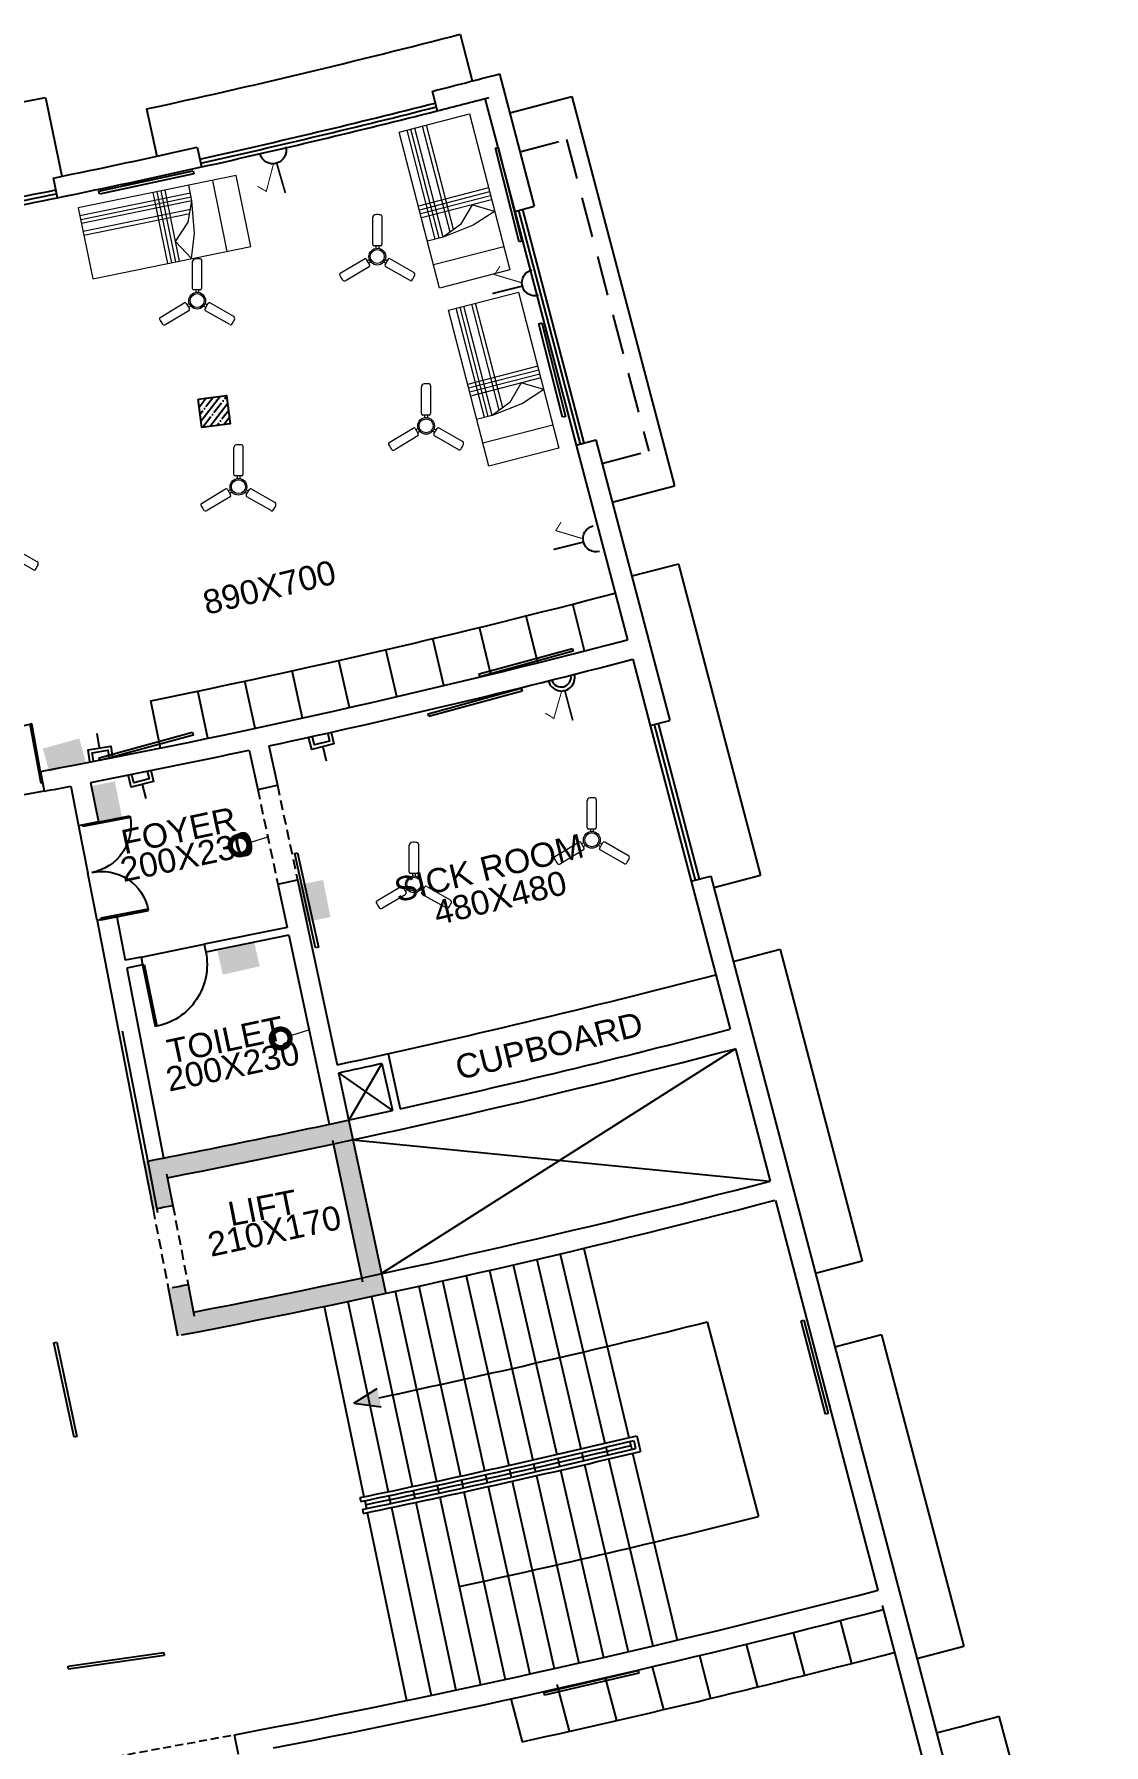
# Model space of a CAD drawing. Header units: inches. Extents: x -221585 to 401252, y -284294 to 332380.
# Drawn here: x 107313 to 108641, y 231703 to 233827 of the extents above; entities that cross this region are included whole.
import ezdxf
from ezdxf.enums import TextEntityAlignment as Align

# ---------------------------------------------------------------- set-up
doc = ezdxf.new("R2010")
doc.units = ezdxf.units.IN
doc.header["$MEASUREMENT"] = 0
doc.linetypes.add('HIDDEN', pattern=[0.375, 0.25, -0.125])
doc.linetypes.add('HIDDEN2', pattern=[0.1875, 0.125, -0.0625])
for name, color, linetype in [('A-TEXT', 3, 'Continuous'), ('A_dimension_100', 233, 'Continuous'), ('E-LIGHT', 7, 'Continuous'), ('Power', 7, 'Continuous'), ('UPS', 7, 'Continuous')]:
    doc.layers.add(name, color=color, linetype=linetype)
for name, color, linetype, lineweight in [('ceilingfan', 1, 'Continuous', 15), ('FURN', 56, 'Continuous', 0), ('PIE', 7, 'Continuous', 15), ('text', 72, 'HIDDEN2', 5)]:
    doc.layers.add(name, color=color, linetype=linetype, lineweight=lineweight)
doc.styles.add('DIM', font='arial.ttf')
doc.styles.get("Standard").update_dxf_attribs({"font": 'arial.ttf'})

# ---------------------------------------------------------------- blocks, each defined once
blk = doc.blocks.new('d2')
at = {"color": 1, "ltscale": 8}
for p, q in [((-332.772, -186.458, 9945.752), (-332.753, -186.454, 9945.752)), ((-332.628, -187.194, 9945.752), (-332.772, -186.458, 9945.752)), ((-332.609, -187.19, 9945.752), (-332.753, -186.454, 9945.752)), ((-332.753, -186.454, 9945.752), (-332.753, -186.454, 9945.732)), ((-332.753, -186.454, 9945.732), (-332.753, -186.454, 9945.732)), ((-334.226, -186.743, 9945.752), (-334.206, -186.739, 9945.752)), ((-334.082, -187.479, 9945.752), (-334.226, -186.743, 9945.752)), ((-334.062, -187.475, 9945.752), (-334.206, -186.739, 9945.752)), ((-334.063, -187.577, 9945.752), (-332.589, -187.288, 9945.752)), ((-332.628, -187.194, 9945.752), (-332.609, -187.19, 9945.752)), ((-334.082, -187.479, 9945.752), (-334.062, -187.475, 9945.752))]:
    blk.add_line(p, q, dxfattribs=at)
for centre, start, end in [((-332.628, -187.194, 9945.752), 101.092, 178.0402), ((-334.062, -187.475, 9945.752), 24.1438, 101.092)]:
    blk.add_arc(centre, 0.75, start, end, dxfattribs=at)
blk = doc.blocks.new('RYTRTRTRTRT')
at = {"color": 1}
for p, q in [((42.518, 61.153), (42.518, 61.753)), ((42.518, 61.753), (42.538, 61.753)), ((42.538, 61.753), (42.538, 61.153)), ((43.718, 61.753), (43.698, 61.753)), ((43.698, 61.753), (43.698, 61.153)), ((43.718, 61.153), (43.718, 61.753)), ((42.518, 61.153), (42.538, 61.153)), ((42.518, 61.103), (43.118, 61.103)), ((43.718, 61.103), (43.118, 61.103)), ((43.718, 61.153), (43.698, 61.153))]:
    blk.add_line(p, q, dxfattribs=at)
for centre, start, end in [((42.528, 61.163), 359.0371, 90), ((43.708, 61.163), 90, 180.9629)]:
    blk.add_arc(centre, 0.59, start, end, dxfattribs=at)
blk = doc.blocks.new('A$C25933C84')
at = {"color": 8, "linetype": 'Continuous'}
for p, q in [((0, 0.9), (2, 0.9)), ((0, 0), (0, 0.9)), ((0.3, 0.9), (0.3, 0)), ((0.6, 0.7), (0.6, 0.9)), ((2, 0.9), (2, 0)), ((0.65, 0.3), (0.6, 0.7)), ((0.7, 0.45), (0.6, 0.7)), ((0.9, 0.25), (0.7, 0.45)), ((0.75, 0), (0.65, 0.3)), ((0.75, 0), (0.9, 0.25)), ((2, 0), (0, 0))]:
    blk.add_line(p, q, dxfattribs=at)
at = {"color": 8}
for p, q in [((0.9, 0), (0.9, 0.9)), ((0.95, 0), (0.95, 0.9)), ((1, 0), (1, 0.9)), ((1.05, 0), (1.05, 0.9)), ((0.6, 0.8), (2, 0.8)), ((0.6, 0.75), (2, 0.75)), ((0.6, 0.7), (2, 0.7)), ((0.64, 0.6), (2, 0.6)), ((0.66, 0.55), (2, 0.55))]:
    blk.add_line(p, q, dxfattribs=at)
blk = doc.blocks.new('TRTH')
at = {"color": 1, "ltscale": 8}
for p, q in [((-589.839, -68.759), (-589.839, -67.98)), ((-589.819, -68.759), (-589.819, -67.979)), ((-589.839, -68.759), (-589.819, -68.759)), ((-589.839, -68.859), (-589.039, -68.859))]:
    blk.add_line(p, q, dxfattribs=at)
blk.add_arc((-589.819, -68.759), 0.78, 0, 91.4693, dxfattribs=at)
blk = doc.blocks.new('Fan')
at = {"color": 6}
for p, q in [((-5.8, 15.7), (-5.8, 48.4)), ((5.2, 50.1), (5.2, 15.7)), ((3.5, 14), (-4.1, 14)), ((-1.9, 14), (-1.9, 10.8)), ((1.5, 14), (1.5, 10.8)), ((-45.2, -19.5), (-15.9, -1.9)), ((-10.2, -11.4), (-38.2, -28.2)), ((-13.6, -2.5), (-9.7, -9)), ((-12.6, -4.2), (-9.9, -2.6)), ((-10.8, -7.1), (-8.1, -5.5)), ((10.3, -7.3), (7.6, -5.8)), ((12, -4.4), (9.3, -2.8)), ((9.4, -9.1), (13.2, -2.4)), ((39.7, -28.3), (10, -11.4)), ((15.5, -1.8), (43.8, -18))]:
    blk.add_line(p, q, dxfattribs=at)
for centre, radius in [((-0.2, 0.8), 10.2), ((-0.2, 0.9), 8.5)]:
    blk.add_circle(centre, radius, dxfattribs=at)
for centre, radius, start, end in [((-2.4, 48.4), 3.4, 92.735, 180), ((-0.2, 0.9), 51, 85.7207, 92.735), ((3.5, 50.1), 1.7, 0, 85.7207), ((-4.1, 15.7), 1.7, 180, 270), ((3.5, 15.7), 1.7, 270, 0), ((-44.4, -21), 1.7, 120.9808, 206.3239), ((-15, -3.4), 1.7, 30.9808, 120.9808), ((-11.1, -9.9), 1.7, 300.9808, 30.9808), ((10.8, -9.9), 1.7, 150.2708, 240.2708), ((14.6, -3.3), 1.7, 60.2708, 150.2708), ((42.1, -20.9), 3.4, 332.7215, 60.2708), ((-0.2, 0.9), 51, 206.3239, 213.3255), ((-40, -25.3), 3.4, 213.3255, 300.9808), ((40.6, -26.9), 1.7, 240.2708, 325.7165), ((-0.2, 0.9), 51, 325.7165, 332.7215)]:
    blk.add_arc(centre, radius, start, end, dxfattribs=at)
blk = doc.blocks.new('light')
at = {"color": 5}
for p, q in [((112625.2, 38871.2), (112742.5, 38895.9)), ((112743.3, 38892.3), (112625.9, 38867.6)), ((112742.5, 38895.9), (112743.3, 38892.3)), ((112625.9, 38867.6), (112625.2, 38871.2))]:
    blk.add_line(p, q, dxfattribs=at)
blk = doc.blocks.new('w.l')
at = {"layer": 'PIE', "color": 6}
blk.add_line((109349.8, 39723.6), (109371.7, 39720.1), dxfattribs=at)
at = {"layer": 'PIE', "color": 6, "const_width": 6.59}
blk.add_lwpolyline([(109337.4, 39737.9, 1), (109333.8, 39715, 1)], format="xyb", close=True, dxfattribs=at)
blk = doc.blocks.new('ups 6A')
at = {"layer": 'E-LIGHT', "color": 4}
for points, const_width in [([(5905667, -1658491), (5905670, -1658287)], 11.7), ([(5905692, -1658286), (5905785, -1658448), (5905831, -1658401)], 6.64)]:
    blk.add_lwpolyline(points, dxfattribs=dict(at, const_width=const_width))
blk.add_arc((5905672, -1658200), 87.4, 179.0102, 359.0102, dxfattribs=at)
blk = doc.blocks.new('16A')
at = {"layer": 'E-LIGHT', "color": 1}
for points, const_width in [([(5916857, -1642748), (5916861, -1642952)], 11.7), ([(5916882, -1642953), (5916975, -1642791), (5917021, -1642838)], 6.64)]:
    blk.add_lwpolyline(points, dxfattribs=dict(at, const_width=const_width))
for centre, radius, start, end in [((5916862, -1643039), 87.4, 0.9898, 180.9898), ((5916863, -1643043), 64.6, 4.2725, 175.7579)]:
    blk.add_arc(centre, radius, start, end, dxfattribs=at)

msp = doc.modelspace()

# ---------------------------------------------------------------- hatches: boundary and pattern name
at = {"ltscale": 10}
h = msp.add_hatch(dxfattribs=at)
h.set_pattern_fill('ANSI35', color=1, scale=50, angle=7.3371)
h.set_pattern_definition([(52.3370804, (-23123.821, 32970.065), (-9.89523915, 7.63768565), []), (52.3370804, (-23115.055, 32971.194), (-9.89523915, 7.63768565), [15.625, -3.125, 0, -3.125])])
h.paths.add_polyline_path([(107556.6, 233343.3), (107552, 233378.6), (107516.8, 233374), (107521.4, 233338.8)])
h = msp.add_hatch(color=4, dxfattribs=at)
h.dxf.hatch_style = 1
edge = h.paths.add_edge_path()
edge.add_line((107684.6, 232449.1), (107720.1, 232282.9))
edge.add_arc((105372.3, 243278.6), 11243.5, 280.9658, 282.05241, ccw=False)
edge.add_line((107511.1, 232240.3), (107504.4, 232274.7))
edge.add_arc((102054.2, 260423.1), 28671.2, 280.90835, 280.95831, ccw=False)
edge.add_line((107479.9, 232270), (107491.3, 232211.1))
edge.add_arc((105291.5, 243680.2), 11678.2, 280.85745, 282.15131)
edge.add_line((107749.7, 232263.6), (107703.9, 232478.8))
edge.add_arc((105291.2, 243682), 11460.1, 280.85533, 282.15343, ccw=False)
edge.add_line((107449.4, 232427), (107460.9, 232368.1))
edge.add_arc((102082.7, 260275.9), 28421.2, 280.90778, 280.95818)
edge.add_line((107485.4, 232372.9), (107478.7, 232407.2))
edge.add_arc((105316.1, 243559.6), 11360.1, 280.97454, 282.03422)
h = msp.add_hatch(color=2, dxfattribs=at)
h.dxf.hatch_style = 1
h.paths.add_polyline_path([(107743.9, 232122.9), (107710, 232127.4), (107739.1, 232145.4)])

# ---------------------------------------------------------------- linework, layer by layer
at = {"color": 1, "ltscale": 10}
msp.add_line((107842.1, 233827, -0.4), (107857.2, 233768.9, 0), dxfattribs=at)
at = {"color": 4, "ltscale": 10}
for p, q in [((107890.8, 233777.7, 0), (107934, 233613.3, 0)), ((107807.2, 233756.1, 0), (107813.4, 233731.8, 0)), ((107872.9, 233747.1, 0), (107909.8, 233606.9, 0.4)), ((107515.8, 233686.6, 0), (107521.2, 233662.2, 0)), ((107342.3, 233624, 0), (107337.3, 233648.5, 0)), ((107909.9, 233606.9, 0.4), (107934, 233613.3, 0)), ((107986.2, 233316.8, 0.5), (108010.5, 233323.2, 0)), ((107986.2, 233316.8, 0.4), (108049.9, 233075.1, 0.4)), ((108078, 232968.7, 0.4), (108102.2, 232975.1, 0.4)), ((107604.8, 232943.4, -75.9), (107615.2, 232894.5, 0)), ((107580.4, 232938.1, 0), (107590.8, 232889.3, 0)), ((107321.3, 232911.6, 0), (107325.6, 232887.1, 0)), ((107383.4, 232898.1, 0.4), (107393.1, 232849, 0)), ((107359, 232893.4, 0.4), (107368.5, 232844.3, 0)), ((107590.8, 232889.3, 0), (107615.2, 232894.5, 0)), ((107393.1, 232849, 0), (107368.5, 232844.3, 0)), ((107615.8, 232771.9, 0), (107640.3, 232777.1, 0)), ((107615.8, 232771.9, 0), (107627.3, 232718.1, 0)), ((107640.3, 232777.1, 0), (107689.3, 232547.3, 0)), ((108129, 232775.3, 0.4), (108153.1, 232781.7, 0.4)), ((107415.9, 232731.2, 0), (107391.4, 232726.4, 0)), ((107415.9, 232731.2, 0), (107426.4, 232677.2, 0)), ((107391.4, 232726.4, 0), (107449.4, 232427, 0)), ((107627.4, 232718.1, 0), (107524.4, 232697.1, 0)), ((107629.4, 232708.3, 0), (107526.3, 232687.3, 0)), ((107629.4, 232708.3, 0), (107679.4, 232473.6, 0)), ((107524.4, 232697.1, 0), (107526.3, 232687.3, 0)), ((107446, 232681.2, 0), (107426.3, 232677.2, 0)), ((107447.9, 232671.4, 0), (107428.3, 232667.4, 0)), ((107428.3, 232667.4, 0), (107474, 232431.8, 0)), ((107446, 232681.2, 0), (107447.9, 232671.4, 0)), ((107422.8, 232589.8, 0), (107455.2, 232422.9, 0)), ((107752.7, 232560.9, 0), (107767.8, 232492.8, 0)), ((107691.3, 232537.5, 0), (107749.7, 232263.6, 0)), ((107745.1, 232549.2, 0), (107758, 232490.6, 0)), ((107807.6, 232501.7, 0), (107807.6, 232501.7, 0)), ((107683.6, 232454, 0), (107721.1, 232278, 0)), ((107449.4, 232427, 0), (107460.9, 232368.1, 0)), ((107455.2, 232422.9, 0), (107466.6, 232364, 0)), ((107477.8, 232412.1, 0), (107485.4, 232372.9, 0)), ((107479.9, 232270, 0), (107491.3, 232211.1, 0)), ((107504.4, 232274.7, 0), (107512, 232235.4, 0)), ((107566.8, 231691, 0), (107562.2, 231715.6, 0))]:
    msp.add_line(p, q, dxfattribs=at)
at = {"color": 20, "ltscale": 10}
for p, q in [((107327.5, 233748.5, -0.4), (107347.6, 233650.6, 0)), ((107903.6, 233729.3, 0), (107980.9, 233749.7, 0.4)), ((107980.9, 233749.7, 0.4), (108108.3, 233266.2, 0.4)), ((107453, 233734.2, -0.4), (107465.7, 233675.5, 0)), ((108030.9, 233245.8, 0), (108108.3, 233266.2, 0.4)), ((108113.1, 233169.2, 0.4), (108055.1, 233154, 0.4)), ((108113.1, 233169.2, 0.4), (108215, 232782.4, 0.4)), ((108215, 232782.4, 0.4), (108157, 232767.2, 0.4)), ((108239.2, 232690.6, 0.4), (108181.1, 232675.3, 0.4)), ((108239.2, 232690.6, 0.4), (108341, 232303.8, 0.4)), ((108341, 232303.8, 0.4), (108283, 232288.5, 0.4)), ((108365.2, 232212, 0.4), (108307.2, 232196.7, 0.4)), ((108365.2, 232212, 0.4), (108467.1, 231825.2, 0.4)), ((108467.1, 231825.2, 0.4), (108409.1, 231809.9, 0.4)), ((108510.5, 231738.5, 0), (108641, 231255.9, 0))]:
    msp.add_line(p, q, dxfattribs=at)
at = {"color": 20, "linetype": 'HIDDEN', "ltscale": 200}
for p, q in [((107916.2, 233681, 0), (107974.2, 233696.2, 0.3)), ((107974.2, 233696.2, 0.3), (108076.1, 233309.4, 0.3)), ((108018, 233294.1, 0), (108076.1, 233309.4, 0.3))]:
    msp.add_line(p, q, dxfattribs=at)
at = {"color": 1, "ltscale": 8}
for p, q in [((107909.9, 233606.9, 0.4), (107986, 233316.8, 0.4)), ((107914.7, 233608.2, 0.4), (107990.9, 233318, 0.4)), ((107919.6, 233609.5, 0.4), (107995.7, 233319.3, 0.4)), ((108078, 232968.7, 0.4), (108129, 232775.3, 0.4)), ((108082.9, 232970, 0.4), (108133.8, 232776.6, 0.4)), ((108082.9, 232970, 0.4), (108133.8, 232776.6, 0.4)), ((108087.7, 232971.3, 0.4), (108138.6, 232777.9, 0.4))]:
    msp.add_line(p, q, dxfattribs=at)
at = {"color": 4, "ltscale": 8}
for p, q in [((108010.5, 233323.2, 0.4), (108102.2, 232975.1, 0.4)), ((108056.4, 233050.9, -75.9), (108078, 232968.7, 0.4)), ((108129, 232775.3, 0.4), (108177.3, 232591.6, 0.4)), ((108153.1, 232781.7, 0.4), (108458.8, 231621.2, 0.4)), ((108183.7, 232567.4, -58.4), (108227, 232403, 0.8)), ((108233.4, 232378.8, 0.4), (108360.7, 231895.3, 0.4)), ((108365.7, 231875.9, 0.4), (108434.5, 231614.8, 0.4))]:
    msp.add_line(p, q, dxfattribs=at)
at = {"color": 8, "ltscale": 10}
for p, q in [((107996.6, 233061.3, 0.4), (107981.8, 233119.4, 0)), ((107880.2, 233032.3, 0.4), (107866, 233090.6, 0)), ((107938.4, 233046.6, 0.4), (107923.9, 233104.8, 0)), ((107821.8, 233018.2, 0.4), (107808, 233076.6, 0)), ((107704.9, 232991.1, 0.4), (107691.7, 233049.6, 0)), ((107763.4, 233004.5, 0.4), (107749.8, 233062.9, 0)), ((107646.3, 232978, 0.4), (107633.4, 233036.6, 0)), ((107528.8, 232952.8, 0.4), (107516.6, 233011.6, 0)), ((107587.6, 232965.3, 0.4), (107575, 233023.9, 0)), ((107470, 232940.7, 0.4), (107458, 232999.5, 0))]:
    msp.add_line(p, q, dxfattribs=at)
at = {"color": 2, "linetype": 'HIDDEN2', "ltscale": 100}
for p, q in [((107590.8, 232889.3, 0), (107615.8, 232771.9, 0)), ((107615.2, 232894.5, 0), (107640.3, 232777.1, 0)), ((107460.9, 232368.1, 0), (107479.9, 232269.9, 0)), ((107485.4, 232372.9, 0), (107504.4, 232274.7, 0))]:
    msp.add_line(p, q, dxfattribs=at)
at = {"color": 2, "ltscale": 10}
for p, q in [((108183.7, 232567.4, -58.4), (107744.5, 232288.1, 0)), ((107691.3, 232537.5, 0), (107758, 232490.6, 0)), ((107745.1, 232549.2, 0), (107703.8, 232478.8, 0)), ((107709.1, 232454.4, 0), (108227, 232403, 0.8)), ((108148.8, 232228.2, 0.4), (108212.5, 231986.4, 0.4)), ((107710, 232127.4, 0), (107739.1, 232145.4, 0)), ((107710, 232127.4, 0), (107743.9, 232122.9, 0)), ((108057.6, 232080.8, 0), (108059.9, 232071.1, 0)), ((108061.3, 232086.9, 0), (108065.9, 232067.4, 0))]:
    msp.add_line(p, q, dxfattribs=at)
at = {"color": 2, "ltscale": 8}
for p, q in [((107937.1, 232305.7, 0.4), (107991.9, 232070.5, 0.4)), ((107966.3, 232312.5, 0.4), (108021.8, 232077.5, 0.4)), ((107995.5, 232319.4, 0.4), (108051.6, 232084.5, 0.4)), ((107849.4, 232285.6, 0.4), (107902.4, 232050, 0.4)), ((107878.7, 232292.2, 0.4), (107932.2, 232056.7, 0.4)), ((107907.9, 232298.9, 0.4), (107962.1, 232063.6, 0.4)), ((107761.5, 232266.2, 0.4), (107812.6, 232030.2, 0.4)), ((107790.8, 232272.6, 0.4), (107842.6, 232036.7, 0.4)), ((107820.1, 232279.1, 0.4), (107872.5, 232043.3, 0.4)), ((107673.5, 232247.5, 0.4), (107722.7, 232011.1, 0.4)), ((107702.8, 232253.7, 0.4), (107752.7, 232017.4, 0.4)), ((107732.2, 232259.9, 0.4), (107782.7, 232023.7, 0.4)), ((108022.9, 232072.6, 0.4), (108025.2, 232062.9, 0.4)), ((108052.7, 232079.7, 0.4), (108055, 232069.9, 0.4)), ((107933.3, 232051.9, 0.4), (107935.6, 232042.1, 0.4)), ((107963.2, 232058.7, 0.4), (107965.5, 232048.9, 0.4)), ((107993.1, 232065.6, 0.4), (107995.3, 232055.9, 0.4)), ((107996.5, 232051, 0.4), (108050.6, 231818.7, 0.4)), ((108026.3, 232058, 0.4), (108081.1, 231825.9, 0.4)), ((108056.2, 232065.1, 0.4), (108111.5, 231833.1, 0.4)), ((107843.6, 232031.8, 0.4), (107845.8, 232022, 0.4)), ((107873.5, 232038.4, 0.4), (107875.7, 232028.7, 0.4)), ((107903.5, 232045.1, 0.4), (107905.6, 232035.3, 0.4)), ((107906.7, 232030.5, 0.4), (107959, 231797.8, 0.4)), ((107936.7, 232037.2, 0.4), (107989.6, 231804.7, 0.4)), ((107966.6, 232044.1, 0.4), (108020.1, 231811.7, 0.4)), ((107717.8, 232010.1, 0.4), (107718.8, 232005.2, 0.4)), ((107723.7, 232006.2, 0.4), (107725.8, 231996.4, 0.4)), ((107753.7, 232012.5, 0.4), (107755.8, 232002.7, 0.4)), ((107783.7, 232018.8, 0.4), (107785.8, 232009.1, 0.4)), ((107813.7, 232025.3, 0.4), (107815.8, 232015.5, 0.4)), ((107816.9, 232010.6, 0.4), (107867.3, 231777.5, 0.4)), ((107846.8, 232017.2, 0.4), (107897.9, 231784.2, 0.4)), ((107876.8, 232023.8, 0.4), (107928.5, 231790.9, 0.4)), ((107720.9, 231995.4, 0.4), (107721.9, 231990.5, 0.4)), ((107726.8, 231991.5, 0.4), (107775.5, 231758, 0.4)), ((107756.8, 231997.8, 0.4), (107806.1, 231764.4, 0.4)), ((107786.9, 232004.2, 0.4), (107836.7, 231770.9, 0.4))]:
    msp.add_line(p, q, dxfattribs=at)
at = {"color": 5}
for p, q in [((107337.8, 232202.2, -0.4), (107341.4, 232203, -0.4)), ((107362.9, 232085, -0.4), (107337.8, 232202.2, -0.4)), ((107341.4, 232203, -0.4), (107366.5, 232085.8, -0.4)), ((107366.5, 232085.8, -0.4), (107362.9, 232085, -0.4)), ((107355.5, 231800.8), (107474.2, 231817.7)), ((107474.2, 231817.7), (107474.7, 231814.1)), ((107356, 231797.1), (107355.5, 231800.8)), ((107474.7, 231814.1), (107356, 231797.1)), ((107946.2, 231768.2), (108062.9, 231795.6)), ((108062.9, 231795.6), (108063.7, 231792)), ((108063.7, 231792), (107947, 231764.7)), ((107947, 231764.7), (107946.2, 231768.2))]:
    msp.add_line(p, q, dxfattribs=at)
at = {"color": 253, "ltscale": 8}
for p, q in [((108313.7, 231857.3, 0.4), (108327.7, 231804.2, 0.4)), ((108255.6, 231842.6, 0.4), (108269.6, 231789.4, 0.4)), ((108197.3, 231828.1, 0.4), (108211.3, 231774.9, 0.4)), ((108080.6, 231800.1, 0.4), (108094.6, 231746.9, 0.4)), ((108139, 231814, 0.4), (108153, 231760.8, 0.4)), ((107962.3, 231778, 0.4), (107977.6, 231719.9, 0.4)), ((108022.1, 231786.5, 0.4), (108036.2, 231733.3, 0.4)), ((107905, 231760.2, 0.4), (107919, 231706.9, 0.4))]:
    msp.add_line(p, q, dxfattribs=at)
at = {"color": 2, "linetype": 'HIDDEN2', "ltscale": 80}
msp.add_line((107414.7, 231688.6, 0), (107562.2, 231715.6, 0), dxfattribs=at)
at = {"color": 1, "ltscale": 10, "elevation": 0.4}
msp.add_lwpolyline([(107516.8, 233374), (107552, 233378.6), (107556.6, 233343.3), (107521.4, 233338.8)], close=True, dxfattribs=at)
at = {"color": 20, "ltscale": 10}
for centre, radius, start, end in [((105321.4, 243533.5, -0.4), 10028.5, 282.27202, 284.55794), ((105321.4, 243533.5, 0), 9988.5, 272.67048, 281.5864), ((105321.4, 243533.5, 0), 12218.5, 284.75447, 285.12962)]:
    msp.add_arc(centre, radius, start, end, dxfattribs=at)
at = {"color": 4, "ltscale": 10}
for centre, radius, start, end in [((105321.4, 243533.5, 0), 10088.5, 284.26465, 284.75514), ((105321.4, 243533.5, 0), 10113.5, 284.26465, 284.64104), ((105321.4, 243533.5, 0), 10158.5, 284.7544, 284.75449), ((105321.4, 243533.5, 0), 10158.5, 284.7544, 284.75449), ((105321.4, 243533.5, 0), 10088.5, 281.52635, 282.56309), ((105321.4, 243533.5, 0), 10113.5, 281.52635, 282.56309), ((105321.4, 243533.5, 0), 10628.5, 284.75442, 284.75449), ((105321.4, 243533.5, 0), 10638.5, 284.75442, 284.75449), ((105321.4, 243533.5, 0), 10808.5, 280.66296, 284.62259), ((105321.4, 243533.5, 0), 10808.5, 284.75443, 284.75449), ((105295.7, 243636.1, 76.8), 10939.3, 282.18606, 284.61742), ((105321.4, 243533.5, 0), 10833.5, 280.9733, 282.03547), ((106912.3, 235194.6, -0.9), 2344.2, 280.1548, 280.987), ((105316.1, 243554.8, 0), 11260.4, 282.1665, 284.62644), ((105314.8, 243561.8, 0.8), 11337.5, 282.49501, 284.62436), ((105321.4, 243533.5, -58.4), 11333.5, 280.9733, 284.62866), ((104850.1, 245683.2, 0), 13449.2, 282.19615, 282.43046), ((105321.4, 243533.5, 0), 11308.5, 280.87196, 282.44296), ((105321.4, 243533.5, 0.8), 11503.5, 280.97341, 284.63063), ((105321.4, 243533.5, 0), 11368.5, 280.8725, 280.9733), ((105419.4, 243065, 0.8), 11049.9, 280.83294, 284.75258), ((105321.4, 243533.5, 0), 11468.5, 280.87294, 280.9733), ((105268.6, 243788.2, -29), 12288.5, 280.75734, 284.57426), ((105321.4, 243533.5, 29.1), 12053.5, 280.94689, 284.6362)]:
    msp.add_arc(centre, radius, start, end, dxfattribs=at)
at = {"color": 1, "ltscale": 8}
for radius, start, end in [(10103.5, 282.56309, 284.26465), (10108.5, 282.56309, 284.26465), (10113.5, 282.56309, 284.26465), (10103.5, 279.82561, 281.52635), (10108.5, 279.82589, 281.52635), (10113.5, 279.82589, 281.52635)]:
    msp.add_arc((105321.4, 243533.5, 0), radius, start, end, dxfattribs=at)
at = {"color": 8, "ltscale": 10}
msp.add_arc((105318.4, 243547.4, 0.8), 10762.8, 281.46706, 284.61803, dxfattribs=at)
at = {"color": 2, "ltscale": 10}
for radius, start, end in [(11653.5, 281.98607, 284.04153), (11903.5, 282.21964, 284.05651)]:
    msp.add_arc((105321.4, 243533.5, 0), radius, start, end, dxfattribs=at)
at = {"color": 2, "ltscale": 8}
for radius, start, end in [(11770, 281.74789, 283.4613), (11775, 281.7479, 283.43695), (11785, 281.74792, 283.43693), (11780, 281.77223, 283.41263), (11790, 281.74793, 283.46122)]:
    msp.add_arc((105321.4, 243533.5, 0), radius, start, end, dxfattribs=at)
at = {"color": 253, "ltscale": 10}
msp.add_arc((105321.4, 243533.5, 0), 12108.5, 282.38787, 284.63617, dxfattribs=at)
at = {"color": 3, "ltscale": 10}
for points in [[(107324.2, 232940, 0.4), (107369.3, 232952.6, 0.4), (107332.2, 232911.1, 0.4), (107377.4, 232923.7, 0.4)], [(107393.3, 232847.5, 0.4), (107384, 232893.5, 0.4), (107422.7, 232853.4, 0.4), (107413.5, 232899.4, 0.4)], [(107651.7, 232724.9, 0.4), (107642.4, 232770.9, 0.4), (107681.1, 232730.8, 0.4), (107671.9, 232776.8, 0.4)], [(107540.9, 232688.7, 0.4), (107586.7, 232699, 0.4), (107547.5, 232659.4, 0.4), (107593.3, 232669.7, 0.4)]]:
    msp.add_solid(points, dxfattribs=at)
at = {"layer": 'A_dimension_100', "color": 3, "ltscale": 0.05, "elevation": 0.4}
for points in [[(107382.6, 232924.2), (107380.3, 232938.6), (107408.4, 232943.1), (107410.7, 232928.7)], [(107394.6, 232940.8), (107391.7, 232958.7)], [(107682.1, 232959.9), (107685.5, 232945.9), (107657.9, 232939), (107654.4, 232953.1)], [(107677.7, 232958.9), (107680.1, 232949.1), (107661.2, 232944.5), (107658.8, 232954.2)], [(107671.5, 232942.4), (107675.8, 232924.8)], [(107387, 232925), (107385.5, 232934.8), (107404.7, 232937.9), (107406.3, 232928)], [(107458.1, 232913.1), (107461.6, 232899), (107433.9, 232892.2), (107430.4, 232906.2)], [(107453.7, 232912), (107456.1, 232902.3), (107437.2, 232897.6), (107434.8, 232907.3)], [(107447.5, 232895.5), (107451.9, 232878)]]:
    msp.add_lwpolyline(points, dxfattribs=at)

# ---------------------------------------------------------------- block references
for name, p, rotation in [('light', (151287.2, 122599.4, 0.4), 92.30629854469478), ('light', (-5011.1, 194127.6, -0.4), 0.32243092464129), ('light', (151341.2, 122381.6, 0.4), 92.30629854469478), ('light', (-2246.1, 187526.9, -0.4), 3.412312241425532), ('light', (-2309.6, 187477.5, -0.4), 3.412312241425532), ('light', (-2717.7, 187422.8, -0.4), 3.412312241425532), ('w.l', (28276, 147701.1, 0), 27.0612551264251), ('light', (147741.4, 120491.5, 0.4), 90.61544586474909), ('w.l', (28327, 147461.5, 0), 27.0612551264251), ('light', (152418.1, 121440.2, 0), 92.69441043639357)]:
    msp.add_blockref(name, p, dxfattribs=dict(rotation=rotation))
at = {"color": 1, "xscale": -99.99999999999038, "yscale": 100, "zscale": 100, "rotation": 21.37548583600941}
msp.add_blockref('d2', (69380.6, 238178.7, -994575.2), dxfattribs=at)
at = {"color": 4, "yscale": 100, "zscale": 100}
for name, p, xscale, rotation in [('RYTRTRTRTRT', (102207.9, 227383.7, 0), -100.0000000000048, 281.0345805089287), ('TRTH', (166618, 237700.2, 0), -99.99999999999517, 191.5069594634383)]:
    msp.add_blockref(name, p, dxfattribs=dict(at, xscale=xscale, rotation=rotation))
at = {"layer": 'ceilingfan', "xscale": 1.02030405060046, "yscale": 1.02030405060046, "zscale": 1.02030405060046}
for p in [(107739.5, 233550, 0.4), (107515.9, 233495.3, 0.4), (107800, 233339.9, 0.4), (107567.1, 233264.3, 0.4), (107272.1, 233190.8, 0.4), (108005.7, 232825.9, 0.4), (107784.9, 232770.7, 0.4)]:
    msp.add_blockref('Fan', p, dxfattribs=at)
at = {"layer": 'FURN', "extrusion": (-1.81e-14, -2.9e-15, -1), "xscale": -100.0000000000038, "yscale": 100, "zscale": -100.0000000000038, "rotation": 255.4914831738114}
for p in [(-107903.7, 233534.4, -0.8), (-107964.7, 233313.1, -0.8)]:
    msp.add_blockref('A$C25933C84', p, dxfattribs=at)
at = {"layer": 'FURN', "extrusion": (-5.3e-15, 1.75e-14, -1), "xscale": 100.000000000002, "yscale": 100.000000000002, "zscale": -99.99999999999996, "rotation": 348.4078067390037}
msp.add_blockref('A$C25933C84', (-107582.1, 233563.4, 0.4), dxfattribs=at)
at = {"layer": 'Power', "xscale": 0.1885885860805314, "yscale": 0.1885885860805314, "zscale": 0.1885885860805314, "rotation": 193.7979476710432}
msp.add_blockref('16A', (1265521, 198240.6, 0.4), dxfattribs=at)
at = {"layer": 'UPS', "color": 3, "xscale": -0.1887460698150345, "yscale": 0.1887460698150343, "zscale": 0.1887460698150344}
for p, rotation in [((1099975.6, 830055.1, 0.4), 15.32046859457679), ((668739.1, -779373.1, 1.3), 283.2880882971074), ((668815, -779690.9, 1.3), 283.2880882971074)]:
    msp.add_blockref('ups 6A', p, dxfattribs=dict(at, rotation=rotation))

# ---------------------------------------------------------------- texts
at = {"layer": 'A-TEXT'}
for s, rotation, p in [('890X700', 13.6762, (107605.3, 233140.3, 0)), ('SICK ROOM', 13.6762, (107877.8, 232792, -0.4)), ('480X480', 13.6762, (107891.7, 232754.9, -0.4)), ('CUPBOARD', 13.6762, (107952.4, 232571.2, -0.4)), ('LIFT', 11.0715, (107596.9, 232369.9, 0))]:
    msp.add_text(s, height=30, rotation=rotation, dxfattribs=at).set_placement(p, align=Align.MIDDLE)
at = {"layer": 'text', "lineweight": -2, "ltscale": 2, "char_height": 30, "attachment_point": 7, "style": 'DIM'}
for s, insert, width, rotation in [('{\\C3;FOYER}', (107425.5, 232808.4, 0), 355.22, 11.9655), ('{\\C3;200X230}', (107424.2, 232773.8, 0), 355.22, 11.9655), ('{\\C3;TOILET}', (107482.1, 232548.2, -0.4), 355.22, 11.9655), ('{\\C3;200X230}', (107480.9, 232513.6, -0.4), 355.22, 11.9655), ('{\\C3;210X170}', (107532.8, 232308.5, 0.8), 592.79, 12.146)]:
    msp.add_mtext(s, dxfattribs=dict(at, insert=insert, width=width, rotation=rotation))

doc.saveas('drawing.dxf')
